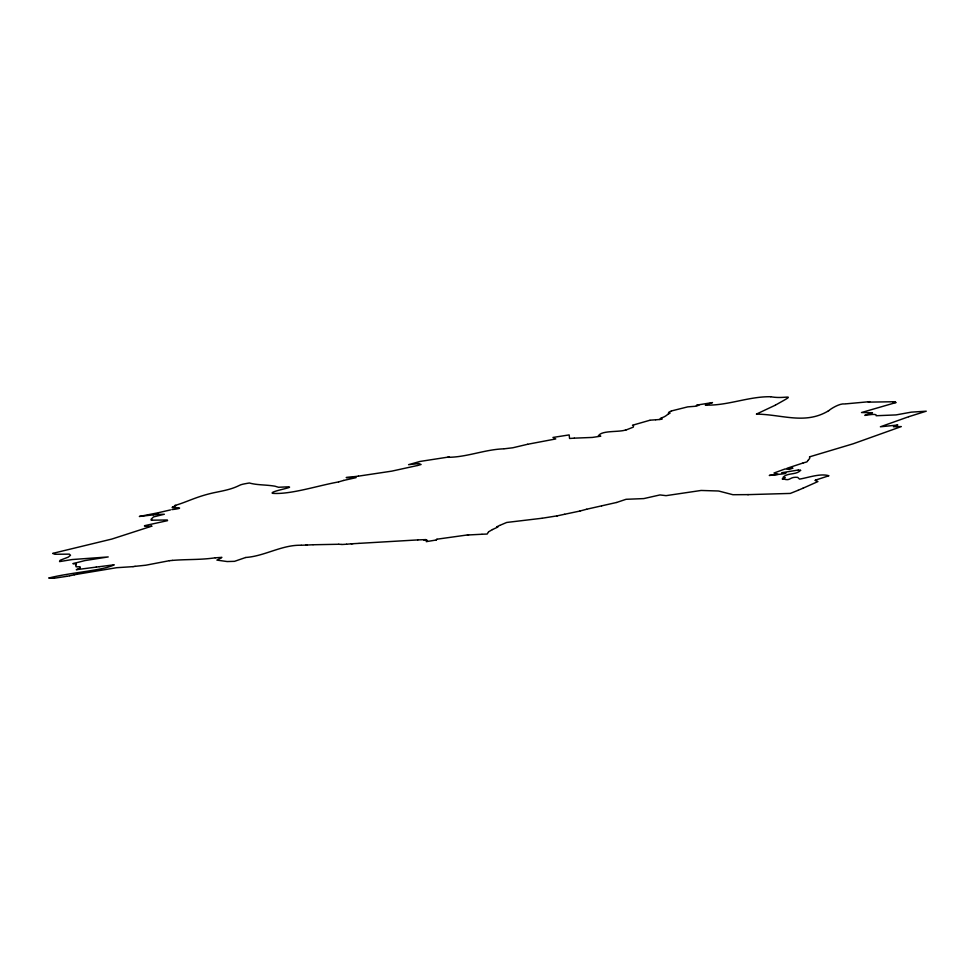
<?xml version="1.0" encoding="UTF-8"?>
<svg xmlns="http://www.w3.org/2000/svg" width="975" height="975" viewBox="0 0 975 975"><rect width="100%" height="100%" fill="white"/><g stroke="black" fill="none" stroke-linecap="round" stroke-linejoin="round"><path stroke-width="1.46" d="M807.922 460.566L806.886 461.894L803.095 462.979M807.934 460.444L809.616 458.579L809.616 457.19M144.398 525.927L147.871 526.403M488.122 532.508L487.183 534.044L482.125 534.239M488.426 531.923L492.436 529.571M79.499 568.51L77.927 569.266M668.289 413.997C664.06 417.495 663.414 416.886 661.099 418.238M668.326 413.936C673.701 411.913 664.097 414.131 671.458 410.95M785.033 473.631L769.287 475.447L778.062 474.337L773.992 473.033L785.107 468.951L789.421 469.389L792.736 468.195M436.325 539.955L436.885 539.224M79.523 568.474L80.23 567.998L79.621 567.791M436.3 539.992L426.27 541.649L427.452 540.369L424.198 540.272M75.562 564.83C76.745 565.329 75.307 566.061 76.123 566.426C74.624 567.669 82.753 565.585 79.536 567.84M574.324 438.153L592.337 437.434L600.783 436.178L598.333 436.166M75.562 564.805L76.282 563.696L72.869 563.648L84.898 560.588L108.213 556.932L72.126 559.553L59.524 561.612L60.157 560.272L68.36 557.078L70.517 555.238L69.31 554.141L54.844 554.263L52.674 553.386L111.869 539.053L151.613 526.207M775.296 405.198L756.405 414.107C781.682 414.399 804.497 424.625 827.531 411.401M775.418 405.125C798.757 391.962 786.203 399.689 770.786 396.727M497.798 527.061L496.897 526.817M497.482 527.219L492.46 529.559M785.18 473.423L786.069 472.924L781.828 472.717L798.269 470.023M827.702 411.328L828.689 410.682M220.423 558.334L216.901 560.101L227.163 561.551L234.548 561.332L245.615 557.517M220.752 558.151L221.886 557.359L215.268 557.81M152.197 520.187L167.273 519.98L167.542 520.65L144.714 525.659M499.992 525.293L506.72 522.454L541.844 518.273M816.124 480.2L815.405 480.517M425.892 539.602L417.909 539.906M499.639 525.44L496.714 526.841M802.961 488.231L817.915 481.565L815.478 480.517M798.074 490.315L790.311 493.423L747.813 494.642M802.912 488.243L798.184 490.267M174.793 505.525C187.151 501.991 196.328 496.543 214.098 492.692C223.994 490.657 231.526 489.316 239.265 485.465C241.154 484.258 246.139 483.576 249.344 482.991C257.181 485.221 265.761 484.636 274.913 486.184L278.484 487.268L287.406 486.866C297.546 486.769 268.539 491.473 272.512 493.35M828.848 410.621C830.383 409.025 839.767 403.138 844.655 403.955M425.843 539.626L424.32 540.162M800.572 470.364C795.783 475.373 787.581 472.363 783.023 477.36L785.241 477.665L782.352 478.92M245.724 557.468C264.432 556.262 282.019 544.696 301.165 545.257M661.087 418.263C657.796 419.116 666.083 418.653 659.734 419.494M158.547 512.667L170.491 509.913M908.712 416.703L926.25 411.194L911.308 412.145L896.062 414.911L876.135 415.74C877.987 411.657 852.369 418.994 872.479 412.717L861.486 412.535L896.135 402.504L893.319 402.37L895.269 401.724L868.274 402.127L869.724 401.651L845.569 403.882M908.615 416.739L880.376 426.794L897.817 425.003L893.429 426.745L901.314 426.575L853.076 443.82L809.53 456.848M649.728 420.298L632.483 425.246L633.518 425.758L633.287 427.148L626.572 429.768M338.496 481.942C317.728 485.66 290.647 494.666 272.659 493.338M650.118 420.176L655.553 419.798M343.614 480.443L356.119 477.628L346.186 477.579L358.373 476.166M671.47 410.938L687.728 406.867L695.504 406.258L698.892 405.222L696.406 405.466L697.418 405.003L712.493 402.577L705.339 405.088C727.435 405.893 748.52 396.374 770.774 396.727M417.58 465.489L391.743 471.144L358.398 476.153M586.767 509.206L601.575 505.867M802.998 463.003L787.008 468.293L792.687 468.158M158.364 512.728L139.364 516.47L153.148 514.873M586.645 509.242L579.979 511.034M626.352 429.817L625.572 430.012M74.198 574.836L69.7 575.798M417.69 465.465L421.09 464.49L418.872 463.576L408.574 464.673L420.115 461.431L449.402 456.909L447.842 457.312C466.818 457.275 484.819 449.463 503.697 448.841M171.88 509.572C174.793 509.413 185.567 507.67 175.171 507.756C166.493 508.085 179.692 505.123 174.805 505.562M616.444 502.503L601.673 505.842M77.89 569.217L76.306 569.68L96.184 567.109M564.671 514.252L579.918 511.046M556.944 515.909L564.574 514.276M616.566 502.478L626.072 499.298L643.793 498.591L659.99 494.934L666.059 495.653L701.098 490.462L718.136 490.986A28.738 3.9 -10.3 0 1 719.111 491.132L732.908 494.715L748.337 494.617M557.286 515.836L542.246 518.225M74.332 574.799L77.123 574.263M343.602 480.443L338.617 481.906M169.284 560.71L145.848 565.207L135.05 566.341M77.196 574.251L116.622 567.706L132.978 566.646M66.714 576.335L54.173 578.236M69.213 575.896L67.019 576.286M527.646 444.271L555.75 438.945L552.971 437.446L569.156 434.911L569.571 438.47L574.19 438.165M527.597 444.283L512.777 447.781L504.282 448.793M625.438 430.036C618.601 432.425 600.807 430.109 598.321 436.166M99.328 566.694L114.221 564.793C103.106 570.607 70.992 572.349 48.75 578.041C49.944 577.919 51.236 577.943 52.297 578.151M436.983 539.199L467.196 534.982M96.232 567.109L99.133 566.719M153.246 514.861L157.28 514.434M169.382 560.698L172.417 560.406M659.709 419.494L655.773 419.786M135.025 566.341L133.075 566.646M346.673 544.208L351.5 543.806M172.478 560.393C187.115 559.187 200.314 559.991 215.146 557.822M157.304 514.434L164.361 514.252L153.55 516.896L151.247 519.102L151.003 520.016L152.027 520.199M346.527 544.221L341.92 544.501M481.796 534.263L468.195 534.97M351.305 543.818L352.852 543.709M352.621 543.733L358.922 543.367M147.883 526.427L151.856 526.195M359.153 543.355L417.775 539.918M313.158 544.757L338.727 544.257M312.926 544.757L306.857 545.037M305.87 545.074L307.04 545.025M305.626 545.086L301.275 545.257M52.431 578.163L54.088 578.224M816.209 480.163L815.161 480.224L828.921 475.751C820.377 473.192 809.006 477.457 799.537 479.127L797.66 477.348C789.153 476.568 790.981 481.297 783.79 479.042L782.401 478.944M467.427 534.982L468.585 534.958M338.788 544.257L341.774 544.44M798.403 470.011L800.621 470.328M173.647 506.854L172.977 507.037L173.647 506.854"/></g></svg>
